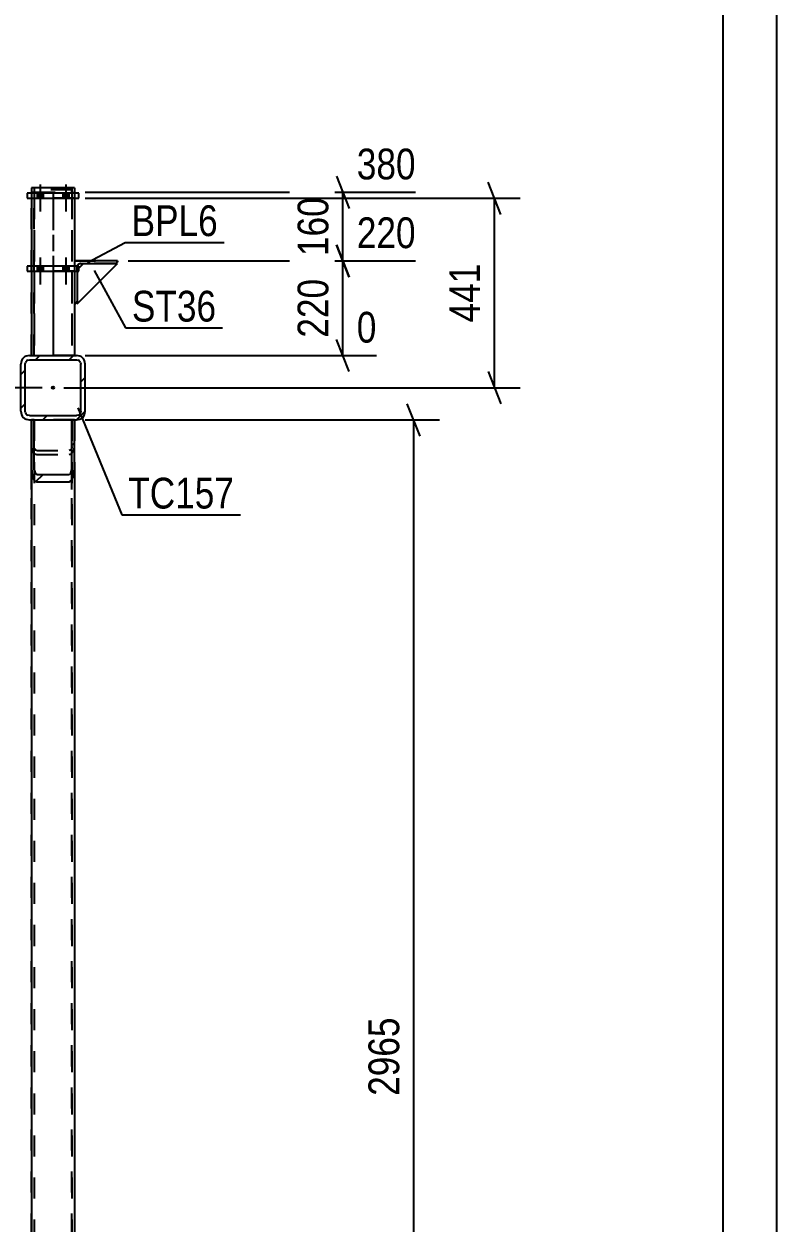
# Model space of a CAD drawing. Header units: millimetres. Extents: x -808 to 381, y -747 to 94.
# Drawn here: x 311 to 381.1, y -411.7 to -300 of the extents above; entities that cross this region are included whole.
import ezdxf

# ---------------------------------------------------------------- set-up
doc = ezdxf.new("R2010")
doc.units = ezdxf.units.MM
doc.linetypes.add('DXK_LINE_DOT2', pattern=[3.9198, 1.9599, -1.9599])
doc.linetypes.add('DXK_LINE_DOT3', pattern=[5.9187, 2.979, -0.9799, 0.9799, -0.9799])
doc.styles.add('Arial Narrow', font='ARIALN.TTF', dxfattribs={"height": 0.2})

# ---------------------------------------------------------------- blocks, each defined once
blk = doc.blocks.new('Unknown-232923327-64945')
at = {"color": 5, "linetype": 'Continuous'}
for p, q in [((381.12, -746.68), (381.12, 94.32)), ((376.12, -741.68), (376.12, 89.32))]:
    blk.add_line(p, q, dxfattribs=at)
blk = doc.blocks.new('Part-232923327-107694 - 107651')
at = {"linetype": 'Continuous'}
h = blk.add_hatch(dxfattribs=at)
h.set_pattern_fill('', scale=0.7, style=0, pattern_type=0)
h.set_pattern_definition([(45, (315.1964, -342.672), (-1.57154, 1.57154), [])])
h.paths.add_polyline_path([(312.16, -342.67), (315.2, -342.67), (315.38, -342.57), (315.54, -342.26), (315.64, -341.81), (315.68, -341.27), (315.68, -336.89), (315.44, -336.89), (315.44, -341.27), (315.42, -341.54), (315.37, -341.76), (315.29, -341.92), (315.2, -341.97), (312.16, -341.97), (312.06, -341.92), (311.99, -341.76), (311.93, -341.54), (311.92, -341.27), (311.92, -336.89), (311.68, -336.89), (311.68, -341.27), (311.71, -341.81), (311.82, -342.26), (311.97, -342.57)])
at = {"color": 7, "linetype": 'DXK_LINE_DOT2'}
for p, q in [((315.68, -336.89), (311.68, -336.89)), ((311.68, -336.89), (311.68, -341.27)), ((311.92, -336.89), (311.92, -341.27)), ((315.44, -341.27), (315.44, -336.89)), ((315.68, -341.27), (315.68, -336.89))]:
    blk.add_line(p, q, dxfattribs=at)
at = {"color": 2, "linetype": 'Continuous'}
for p, q in [((311.92, -336.89), (311.68, -336.89)), ((311.68, -336.89), (311.68, -341.27)), ((311.92, -341.27), (311.92, -336.89)), ((315.68, -336.89), (315.44, -336.89)), ((315.44, -341.27), (315.44, -336.89)), ((315.68, -341.27), (315.68, -336.89)), ((311.68, -341.27), (311.71, -341.81)), ((311.93, -341.54), (311.92, -341.27)), ((315.44, -341.27), (315.42, -341.54)), ((315.64, -341.81), (315.68, -341.27)), ((311.97, -342.57), (312.16, -342.67)), ((312.16, -341.97), (312.06, -341.92)), ((312.16, -341.97), (315.2, -341.97)), ((312.16, -342.67), (315.2, -342.67)), ((315.29, -341.92), (315.2, -341.97)), ((315.2, -342.67), (315.38, -342.57))]:
    blk.add_line(p, q, dxfattribs=at)
for centre, radius, start, end in [((312.75, -341.47), 0.816, 184.648, 213.1154), ((314.6, -341.47), 0.816, 326.8845, 355.352), ((313.34, -341.67), 1.63, 184.648, 213.1154), ((314.01, -341.67), 1.63, 326.8845, 355.352)]:
    blk.add_arc(centre, radius, start, end, dxfattribs=at)
blk = doc.blocks.new('Part-232923327-107695 - 107651')
at = {"color": 7, "linetype": 'DXK_LINE_DOT2'}
for p, q in [((311.68, -455.89), (311.68, -336.89)), ((311.68, -336.89), (315.68, -336.89)), ((311.92, -336.89), (311.92, -455.89)), ((315.44, -455.89), (315.44, -336.89)), ((315.68, -336.89), (315.68, -455.89))]:
    blk.add_line(p, q, dxfattribs=at)
blk = doc.blocks.new('Part-232923327-107701 - 107651')
at = {"color": 7, "linetype": 'DXK_LINE_DOT2'}
for p, q in [((315.68, -336.89), (311.68, -336.89)), ((311.68, -336.89), (311.68, -341.27)), ((311.92, -336.89), (311.92, -455.89)), ((315.44, -336.89), (315.44, -455.89)), ((315.68, -336.89), (315.68, -341.27)), ((311.68, -341.27), (311.68, -339.36)), ((311.68, -339.36), (311.71, -339.64)), ((311.93, -339.5), (311.92, -339.36)), ((315.44, -339.36), (315.42, -339.5)), ((315.64, -339.64), (315.68, -339.36)), ((315.68, -341.27), (315.68, -339.36)), ((311.71, -339.64), (311.82, -339.88)), ((311.82, -339.88), (311.97, -340.04)), ((311.99, -339.62), (311.93, -339.5)), ((311.97, -340.04), (311.99, -340.04)), ((312.06, -339.7), (311.99, -339.62)), ((311.99, -340.04), (312.16, -340.1)), ((312.16, -339.73), (312.06, -339.7)), ((312.16, -339.73), (315.2, -339.73)), ((312.16, -340.1), (315.2, -340.1)), ((315.29, -339.7), (315.2, -339.73)), ((315.2, -340.1), (315.38, -340.04)), ((315.37, -339.62), (315.29, -339.7)), ((315.42, -339.5), (315.37, -339.62)), ((315.38, -340.04), (315.54, -339.88)), ((315.54, -339.88), (315.64, -339.64))]:
    blk.add_line(p, q, dxfattribs=at)
at = {"color": 2, "linetype": 'Continuous'}
for p, q in [((311.68, -341.27), (311.68, -455.89)), ((315.68, -341.27), (315.68, -455.89))]:
    blk.add_line(p, q, dxfattribs=at)
blk = doc.blocks.new('Part-232923327-107702 - 107651')
at = {"color": 7, "linetype": 'DXK_LINE_DOT2'}
for p, q in [((311.68, -343.37), (311.68, -336.89)), ((311.68, -336.89), (311.92, -336.89)), ((311.92, -336.89), (311.92, -343.37)), ((315.44, -343.37), (315.44, -336.89)), ((315.44, -336.89), (315.68, -336.89)), ((315.68, -336.89), (315.68, -343.37)), ((311.68, -339.36), (311.71, -339.64)), ((311.93, -339.5), (311.92, -339.36)), ((315.44, -339.36), (315.42, -339.5)), ((315.64, -339.64), (315.68, -339.36)), ((311.71, -339.64), (311.82, -339.88)), ((311.82, -339.88), (311.97, -340.04)), ((311.99, -339.62), (311.93, -339.5)), ((311.97, -340.04), (312.16, -340.1)), ((312.06, -339.7), (311.99, -339.62)), ((312.16, -339.73), (312.06, -339.7)), ((312.16, -339.73), (315.2, -339.73)), ((312.16, -340.1), (315.2, -340.1)), ((315.29, -339.7), (315.2, -339.73)), ((315.2, -340.1), (315.38, -340.04)), ((315.37, -339.62), (315.29, -339.7)), ((315.42, -339.5), (315.37, -339.62)), ((315.38, -340.04), (315.54, -339.88)), ((315.54, -339.88), (315.64, -339.64))]:
    blk.add_line(p, q, dxfattribs=at)
blk = doc.blocks.new('Part-232923327-107726 - 107651')
at = {"linetype": 'Continuous'}
h = blk.add_hatch(dxfattribs=at)
h.set_pattern_fill('', scale=0.7, style=0, pattern_type=0)
h.set_pattern_definition([(45, (315.8764, -336.8904), (-1.57154, 1.57154), [])])
h.paths.add_polyline_path([(311.48, -336.89), (315.88, -336.89), (316.18, -336.83), (316.44, -336.66), (316.62, -336.4), (316.68, -336.09), (316.68, -331.69), (316.62, -331.38), (316.44, -331.12), (316.18, -330.95), (315.88, -330.89), (311.48, -330.89), (311.17, -330.95), (310.91, -331.12), (310.74, -331.38), (310.68, -331.69), (310.68, -336.09), (310.74, -336.4), (310.91, -336.66), (311.17, -336.83)])
h.paths.add_polyline_path([(311.19, -336.37), (311.11, -336.24), (311.08, -336.09), (311.08, -331.69), (311.11, -331.54), (311.19, -331.41), (311.32, -331.32), (311.48, -331.29), (315.88, -331.29), (316.03, -331.32), (316.16, -331.41), (316.25, -331.54), (316.28, -331.69), (316.28, -336.09), (316.25, -336.24), (316.16, -336.37), (316.03, -336.46), (315.88, -336.49), (311.48, -336.49), (311.32, -336.46)])
blk.add_hatch(color=30, dxfattribs=at).paths.add_polyline_path([(313.68, -333.99, -1), (313.68, -333.79, -1)])
at = {"color": 2, "linetype": 'Continuous'}
for p, q in [((310.74, -331.38), (310.68, -331.69)), ((311.08, -331.69), (311.11, -331.54)), ((311.48, -330.89), (311.17, -330.95)), ((311.32, -331.32), (311.48, -331.29)), ((311.48, -330.89), (311.48, -330.89)), ((311.48, -330.89), (315.88, -330.89)), ((311.48, -331.29), (311.48, -331.29)), ((311.48, -331.29), (315.88, -331.29)), ((315.88, -330.89), (315.88, -330.89)), ((316.18, -330.95), (315.88, -330.89)), ((315.88, -331.29), (315.88, -331.29)), ((315.88, -331.29), (316.03, -331.32)), ((316.25, -331.54), (316.28, -331.69)), ((316.68, -331.69), (316.62, -331.38)), ((310.68, -331.69), (310.68, -331.69)), ((310.68, -336.09), (310.68, -331.69)), ((311.08, -331.69), (311.08, -331.69)), ((311.08, -336.09), (311.08, -331.69)), ((316.28, -331.69), (316.28, -331.69)), ((316.28, -336.09), (316.28, -331.69)), ((316.68, -331.69), (316.68, -331.69)), ((316.68, -336.09), (316.68, -331.69)), ((310.68, -336.09), (310.68, -336.09)), ((310.68, -336.09), (310.74, -336.4)), ((311.08, -336.09), (311.08, -336.09)), ((311.11, -336.24), (311.08, -336.09)), ((316.28, -336.09), (316.25, -336.24)), ((316.28, -336.09), (316.28, -336.09)), ((316.62, -336.4), (316.68, -336.09)), ((316.68, -336.09), (316.68, -336.09)), ((311.17, -336.83), (311.48, -336.89)), ((311.48, -336.49), (311.32, -336.46)), ((311.48, -336.49), (311.48, -336.49)), ((311.48, -336.49), (315.88, -336.49)), ((311.48, -336.89), (311.48, -336.89)), ((311.48, -336.89), (315.88, -336.89)), ((316.03, -336.46), (315.88, -336.49)), ((315.88, -336.49), (315.88, -336.49)), ((315.88, -336.89), (316.18, -336.83)), ((315.88, -336.89), (315.88, -336.89))]:
    blk.add_line(p, q, dxfattribs=at)
at = {"color": 7, "linetype": 'DXK_LINE_DOT3'}
blk.add_line((313.68, -333.89), (313.68, -333.89), dxfattribs=at)
at = {"color": 30, "linetype": 'DXK_LINE_DOT3'}
blk.add_line((313.68, -333.89), (313.68, -333.89), dxfattribs=at)
at = {"color": 30, "linetype": 'Continuous'}
blk.add_circle((313.68, -333.89), 0.1, dxfattribs=at)
at = {"color": 2, "linetype": 'Continuous'}
for centre, radius, start, end in [((311.48, -331.69), 0.8, 112.5, 157.5), ((311.48, -331.69), 0.4, 112.5, 157.5), ((315.88, -331.69), 0.4, 22.5, 67.5), ((315.88, -331.69), 0.8, 22.5, 67.5), ((311.48, -336.09), 0.8, 202.5, 247.5), ((311.48, -336.09), 0.4, 202.5, 247.5), ((315.88, -336.09), 0.4, 292.5, 337.5), ((315.88, -336.09), 0.8, 292.5, 337.5)]:
    blk.add_arc(centre, radius, start, end, dxfattribs=at)
blk = doc.blocks.new('Part-232923327-143522 - 107651')
at = {"color": 2, "linetype": 'Continuous'}
for p, q in [((316.08, -315.77), (311.28, -315.77)), ((311.28, -315.77), (311.28, -316.25)), ((316.08, -316.25), (316.08, -315.77)), ((311.28, -316.25), (316.08, -316.25))]:
    blk.add_line(p, q, dxfattribs=at)
blk = doc.blocks.new('Part-232923327-143518 - 107651')
at = {"color": 2, "linetype": 'Continuous'}
for p, q in [((311.68, -315.29), (311.68, -315.77)), ((315.2, -315.29), (311.68, -315.29)), ((315.68, -315.29), (315.2, -315.29)), ((315.68, -315.29), (315.68, -315.77))]:
    blk.add_line(p, q, dxfattribs=at)
at = {"color": 7, "linetype": 'DXK_LINE_DOT2'}
for p, q in [((311.68, -315.77), (311.68, -330.89)), ((311.92, -315.29), (311.92, -330.89)), ((315.44, -315.29), (315.44, -330.89)), ((315.64, -315.29), (315.54, -315.29)), ((315.68, -315.29), (315.64, -315.29)), ((315.68, -315.77), (315.68, -330.89)), ((315.68, -330.89), (311.68, -330.89))]:
    blk.add_line(p, q, dxfattribs=at)
blk = doc.blocks.new('Part-232923327-143521 - 107651')
at = {"color": 2, "linetype": 'Continuous'}
for p, q in [((311.68, -316.25), (311.68, -322.57)), ((315.68, -316.25), (315.68, -322.57))]:
    blk.add_line(p, q, dxfattribs=at)
at = {"color": 7, "linetype": 'DXK_LINE_DOT2'}
for p, q in [((315.68, -316.25), (311.68, -316.25)), ((311.92, -316.25), (311.92, -330.89)), ((315.44, -316.25), (315.44, -330.89)), ((311.68, -322.57), (311.68, -330.89)), ((315.68, -322.57), (315.68, -330.89)), ((315.68, -330.89), (311.68, -330.89))]:
    blk.add_line(p, q, dxfattribs=at)
at = {"color": 7, "linetype": 'DXK_LINE_DOT3'}
blk.add_line((313.68, -316.25), (313.68, -330.89), dxfattribs=at)
blk = doc.blocks.new('Part-232923327-143568 - 107651')
at = {"color": 7, "linetype": 'DXK_LINE_DOT2'}
for p, q in [((311.68, -315.69), (315.68, -315.69)), ((311.68, -330.89), (311.68, -315.69)), ((311.92, -330.89), (311.92, -315.69)), ((315.44, -315.69), (315.44, -330.89)), ((315.68, -315.69), (315.68, -330.89)), ((315.68, -330.89), (311.68, -330.89))]:
    blk.add_line(p, q, dxfattribs=at)
at = {"color": 7, "linetype": 'DXK_LINE_DOT3'}
blk.add_line((313.68, -315.69), (313.68, -330.89), dxfattribs=at)
blk = doc.blocks.new('Part-232923327-143569 - 107651')
at = {"color": 2, "linetype": 'Continuous'}
for p, q in [((311.68, -323.05), (311.68, -330.89)), ((315.68, -323.05), (315.68, -330.89))]:
    blk.add_line(p, q, dxfattribs=at)
at = {"color": 7, "linetype": 'DXK_LINE_DOT2'}
for p, q in [((315.68, -323.05), (311.68, -323.05)), ((311.92, -323.05), (311.92, -330.89)), ((315.44, -323.05), (315.44, -330.89)), ((315.68, -330.89), (311.68, -330.89)), ((311.68, -330.89), (311.68, -330.89)), ((315.68, -330.89), (315.68, -330.89))]:
    blk.add_line(p, q, dxfattribs=at)
at = {"color": 7, "linetype": 'DXK_LINE_DOT3'}
blk.add_line((313.68, -323.05), (313.68, -330.89), dxfattribs=at)
blk = doc.blocks.new('Part-232923327-143570 - 107651')
at = {"color": 2, "linetype": 'Continuous'}
for p, q in [((316.08, -322.57), (311.28, -322.57)), ((311.28, -322.57), (311.28, -323.05)), ((316.08, -323.05), (316.08, -322.57)), ((311.28, -323.05), (316.08, -323.05))]:
    blk.add_line(p, q, dxfattribs=at)
blk = doc.blocks.new('Part-232923327-143588 - 107651')
at = {"color": 2, "linetype": 'Continuous'}
for p, q in [((319.68, -322.09), (315.68, -322.09)), ((315.94, -322.57), (315.94, -322.54)), ((316.13, -322.35), (316.26, -322.33)), ((316.26, -322.33), (319.46, -322.33)), ((316.26, -322.33), (316.26, -322.33)), ((319.46, -322.33), (319.54, -322.31)), ((319.46, -322.33), (319.46, -322.33)), ((319.54, -322.31), (319.61, -322.26)), ((319.61, -322.26), (319.66, -322.19)), ((319.66, -322.19), (319.68, -322.11)), ((319.68, -322.11), (319.68, -322.09)), ((319.68, -322.09), (319.68, -322.09)), ((319.68, -322.11), (319.68, -322.11)), ((315.92, -323.05), (315.92, -325.87)), ((315.78, -326.07), (315.85, -326.02)), ((315.85, -326.02), (315.9, -325.95)), ((315.9, -325.95), (315.92, -325.87)), ((315.68, -326.09), (315.7, -326.09)), ((315.7, -326.09), (315.78, -326.07)), ((315.7, -326.09), (315.7, -326.09))]:
    blk.add_line(p, q, dxfattribs=at)
at = {"color": 7, "linetype": 'DXK_LINE_DOT2'}
for p, q in [((315.68, -322.09), (315.68, -326.09)), ((315.68, -322.09), (319.68, -322.09)), ((315.94, -322.54), (315.92, -322.67)), ((315.92, -322.67), (315.94, -322.57)), ((315.92, -323.05), (315.92, -322.67)), ((315.92, -322.67), (315.92, -323.05)), ((316.25, -322.33), (316.13, -322.35)), ((316.26, -322.33), (316.25, -322.33)), ((319.46, -322.33), (316.26, -322.33)), ((319.54, -322.31), (319.46, -322.33)), ((319.61, -322.26), (319.54, -322.31)), ((319.66, -322.19), (319.61, -322.26)), ((319.68, -322.11), (319.66, -322.19)), ((319.68, -322.09), (319.68, -322.11)), ((315.85, -326.02), (315.78, -326.07)), ((315.9, -325.95), (315.85, -326.02)), ((315.92, -325.87), (315.9, -325.95)), ((315.7, -326.09), (315.68, -326.09)), ((315.78, -326.07), (315.7, -326.09))]:
    blk.add_line(p, q, dxfattribs=at)
at = {"color": 7, "linetype": 'DXK_LINE_DOT3'}
blk.add_line((317.68, -324.09), (317.68, -324.09), dxfattribs=at)
at = {"color": 2, "linetype": 'Continuous'}
blk.add_arc((316.26, -322.67), 0.34, 112.5, 157.5, dxfattribs=at)
at = {"color": 7, "linetype": 'DXK_LINE_DOT2'}
blk.add_arc((316.26, -322.67), 0.34, 112.5, 157.5, dxfattribs=at)
blk = doc.blocks.new('Part-232923327-143589 - 107651')
at = {"color": 2, "linetype": 'Continuous'}
for p, q in [((315.92, -326.09), (319.68, -322.33)), ((316.52, -322.33), (316.08, -322.77)), ((319.68, -322.33), (319.46, -322.33)), ((315.92, -325.87), (315.92, -326.09))]:
    blk.add_line(p, q, dxfattribs=at)
at = {"color": 7, "linetype": 'DXK_LINE_DOT2'}
for p, q in [((316.52, -322.33), (316.52, -322.33)), ((316.52, -322.33), (316.52, -322.33)), ((319.46, -322.33), (316.52, -322.33)), ((316.08, -322.77), (315.92, -322.93)), ((315.92, -322.93), (315.92, -325.87))]:
    blk.add_line(p, q, dxfattribs=at)
blk = doc.blocks.new('Part-232923327-143590 - 107651')
at = {"color": 7, "linetype": 'DXK_LINE_DOT2'}
for p, q in [((315.44, -315.45), (311.92, -315.45)), ((311.92, -315.45), (311.92, -315.69)), ((311.92, -315.69), (315.44, -315.69)), ((315.44, -315.69), (315.44, -315.45))]:
    blk.add_line(p, q, dxfattribs=at)
blk = doc.blocks.new('Bolt-232923327-143603 - 107651')
at = {"linetype": 'Continuous'}
for points in [[(312.2, -316.25), (312.76, -316.25), (312.76, -315.77), (312.2, -315.77)], [(312.2, -316.25), (312.76, -316.25), (312.76, -315.77), (312.2, -315.77)], [(314.6, -316.25), (315.16, -316.25), (315.16, -315.77), (314.6, -315.77)], [(314.6, -316.25), (315.16, -316.25), (315.16, -315.77), (314.6, -315.77)]]:
    blk.add_hatch(color=1, dxfattribs=at).paths.add_polyline_path(points)
at = {"color": 1, "linetype": 'Continuous'}
for p, q in [((312.2, -315.77), (312.2, -316.25)), ((312.2, -315.77), (312.2, -316.25)), ((312.48, -314.97), (312.48, -317.49)), ((312.48, -314.97), (312.48, -317.49)), ((312.76, -315.77), (312.76, -316.25)), ((312.76, -315.77), (312.76, -316.25)), ((314.6, -315.77), (314.6, -316.25)), ((314.6, -315.77), (314.6, -316.25)), ((314.88, -314.97), (314.88, -317.49)), ((314.88, -314.97), (314.88, -317.49)), ((315.16, -315.77), (315.16, -316.25)), ((315.16, -315.77), (315.16, -316.25))]:
    blk.add_line(p, q, dxfattribs=at)
blk = doc.blocks.new('Bolt-232923327-143625 - 107651')
at = {"linetype": 'Continuous'}
for points in [[(312.2, -323.05), (312.76, -323.05), (312.76, -322.57), (312.2, -322.57)], [(312.2, -323.05), (312.76, -323.05), (312.76, -322.57), (312.2, -322.57)], [(314.6, -323.05), (315.16, -323.05), (315.16, -322.57), (314.6, -322.57)], [(314.6, -323.05), (315.16, -323.05), (315.16, -322.57), (314.6, -322.57)]]:
    blk.add_hatch(color=1, dxfattribs=at).paths.add_polyline_path(points)
at = {"color": 1, "linetype": 'Continuous'}
for p, q in [((312.2, -322.57), (312.2, -323.05)), ((312.2, -322.57), (312.2, -323.05)), ((312.48, -321.77), (312.48, -324.29)), ((312.48, -321.77), (312.48, -324.29)), ((312.76, -322.57), (312.76, -323.05)), ((312.76, -322.57), (312.76, -323.05)), ((314.6, -322.57), (314.6, -323.05)), ((314.6, -322.57), (314.6, -323.05)), ((314.88, -321.77), (314.88, -324.29)), ((314.88, -321.77), (314.88, -324.29)), ((315.16, -322.57), (315.16, -323.05)), ((315.16, -322.57), (315.16, -323.05))]:
    blk.add_line(p, q, dxfattribs=at)
blk = doc.blocks.new('StraightDimension-232923327-149125 - 107651')
at = {"color": 7, "linetype": 'Continuous'}
for p, q in [((340.08, -320.59), (341.28, -323.59)), ((320.68, -322.09), (347.46, -322.09)), ((340.68, -330.89), (340.68, -322.09)), ((341.28, -332.39), (340.08, -329.39)), ((316.68, -330.89), (343.8, -330.89))]:
    blk.add_line(p, q, dxfattribs=at)
at = {"color": 0, "linetype": 'Continuous'}
for points in [[(348.06, -321.49), (348.06, -317.29), (341.38, -317.29), (341.38, -321.49)], [(344.4, -330.29), (344.4, -326.09), (341.38, -326.09), (341.38, -330.29)]]:
    blk.add_wipeout(points, dxfattribs=at)
at = {"color": 0}
blk.add_wipeout([(339.93, -323.15), (335.73, -323.15), (335.73, -329.83), (339.93, -329.83)], dxfattribs=at)
at = {"color": 3, "linetype": 'Continuous', "style": 'Arial Narrow'}
for s, height, p in [('220', 2.863, (341.98, -320.89)), ('0', 2.86, (341.98, -329.69))]:
    blk.add_text(s, height=height, dxfattribs=at).set_placement(p)
at = {"color": 3, "style": 'Arial Narrow'}
blk.add_text('220', height=2.863, rotation=90.0002, dxfattribs=at).set_placement((339.33, -329.23))
blk = doc.blocks.new('StraightDimension-232923327-110781 - 107651')
at = {"color": 7, "linetype": 'Continuous'}
for p, q in [((347.88, -338.39), (346.68, -335.39)), ((316.68, -336.89), (349.68, -336.89)), ((347.28, -455.49), (347.28, -336.89))]:
    blk.add_line(p, q, dxfattribs=at)
at = {"color": 0}
blk.add_wipeout([(346.53, -391.93), (342.33, -391.93), (342.33, -400.44), (346.53, -400.44)], dxfattribs=at)
at = {"color": 3, "style": 'Arial Narrow'}
blk.add_text('2965', height=2.863, rotation=90.0002, dxfattribs=at).set_placement((345.93, -399.84))
blk = doc.blocks.new('StraightDimension-232923327-149124 - 107651')
at = {"color": 7, "linetype": 'Continuous'}
for p, q in [((340.08, -314.19), (341.28, -317.19)), ((316.68, -315.69), (347.46, -315.69)), ((340.68, -322.09), (340.68, -315.69)), ((341.28, -323.59), (340.08, -320.59)), ((320.68, -322.09), (347.46, -322.09))]:
    blk.add_line(p, q, dxfattribs=at)
at = {"color": 0, "linetype": 'Continuous'}
blk.add_wipeout([(348.06, -315.09), (348.06, -310.89), (341.38, -310.89), (341.38, -315.09)], dxfattribs=at)
at = {"color": 0}
blk.add_wipeout([(339.93, -315.55), (335.73, -315.55), (335.73, -322.23), (339.93, -322.23)], dxfattribs=at)
at = {"color": 3, "linetype": 'Continuous', "style": 'Arial Narrow'}
blk.add_text('380', height=2.863, dxfattribs=at).set_placement((341.98, -314.49))
at = {"color": 3, "style": 'Arial Narrow'}
blk.add_text('160', height=2.863, rotation=90.0002, dxfattribs=at).set_placement((339.33, -321.63))
blk = doc.blocks.new('StraightDimension-232923327-149132 - 107651')
at = {"color": 7, "linetype": 'Continuous'}
for p, q in [((355.41, -317.75), (354.21, -314.75)), ((316.68, -316.25), (357.21, -316.25)), ((354.81, -333.89), (354.81, -316.25)), ((354.21, -332.39), (355.41, -335.39)), ((314.68, -333.89), (357.21, -333.89))]:
    blk.add_line(p, q, dxfattribs=at)
at = {"color": 0}
blk.add_wipeout([(354.06, -321.73), (349.86, -321.73), (349.86, -328.41), (354.06, -328.41)], dxfattribs=at)
at = {"color": 3, "style": 'Arial Narrow'}
blk.add_text('441', height=2.863, rotation=90.0002, dxfattribs=at).set_placement((353.46, -327.81))
blk = doc.blocks.new('StraightDimension-232923327-161937 - 107651')
at = {"color": 7, "linetype": 'Continuous'}
for p, q in [((301.44, -329.39), (302.64, -332.39)), ((309.28, -330.89), (299.64, -330.89)), ((302.04, -333.89), (302.04, -330.89)), ((302.64, -335.39), (301.44, -332.39)), ((312.68, -333.89), (299.64, -333.89))]:
    blk.add_line(p, q, dxfattribs=at)
at = {"color": 0}
blk.add_wipeout([(306.99, -329.96), (302.79, -329.96), (302.79, -334.82), (306.99, -334.82)], dxfattribs=at)
at = {"color": 3, "style": 'Arial Narrow'}
blk.add_text('75', height=2.863, rotation=90.0002, dxfattribs=at).set_placement((306.39, -334.22))
blk = doc.blocks.new('StraightDimension-232923327-161938 - 107651')
at = {"color": 7, "linetype": 'Continuous'}
for p, q in [((301.44, -332.39), (302.64, -335.39)), ((312.68, -333.89), (299.19, -333.89)), ((302.64, -337.67), (301.44, -334.67)), ((302.04, -336.17), (302.04, -333.89)), ((309.28, -336.17), (299.19, -336.17))]:
    blk.add_line(p, q, dxfattribs=at)
at = {"color": 0}
blk.add_wipeout([(301.29, -332.6), (297.09, -332.6), (297.09, -337.46), (301.29, -337.46)], dxfattribs=at)
at = {"color": 3, "style": 'Arial Narrow'}
blk.add_text('57', height=2.863, rotation=90.0002, dxfattribs=at).set_placement((300.69, -336.86))
blk = doc.blocks.new('Mark-232923327-110153 - 107651')
at = {"color": 30, "linetype": 'Continuous'}
for p, q in [((315.99, -335.77), (320.09, -345.74)), ((320.09, -345.74), (331.15, -345.74))]:
    blk.add_line(p, q, dxfattribs=at)
at = {"color": 0}
blk.add_wipeout([(330.55, -345.14), (330.55, -342.14), (320.69, -342.14), (320.69, -345.14)], dxfattribs=at)
blk.add_wipeout([(330.55, -345.14), (330.55, -342.14), (320.69, -342.14), (320.69, -345.14)], dxfattribs=at)
at = {"color": 3, "style": 'Arial Narrow'}
blk.add_text('TC157', height=2.863, dxfattribs=at).set_placement((320.69, -345.14))
blk = doc.blocks.new('Mark-232923327-161836 - 107651')
at = {"color": 30, "linetype": 'Continuous'}
for p, q in [((316.89, -322.22), (320.4, -320.37)), ((320.4, -320.37), (329.63, -320.37))]:
    blk.add_line(p, q, dxfattribs=at)
at = {"color": 0}
blk.add_wipeout([(329.03, -319.77), (329.03, -316.77), (321, -316.77), (321, -319.77)], dxfattribs=at)
blk.add_wipeout([(329.03, -319.77), (329.03, -316.77), (321, -316.77), (321, -319.77)], dxfattribs=at)
at = {"color": 3, "style": 'Arial Narrow'}
blk.add_text('BPL6', height=2.863, dxfattribs=at).set_placement((321, -319.77))
blk = doc.blocks.new('Mark-232923327-161839 - 107651')
at = {"color": 30, "linetype": 'Continuous'}
for p, q in [((317.5, -322.99), (320.43, -328.33)), ((320.43, -328.33), (329.48, -328.33))]:
    blk.add_line(p, q, dxfattribs=at)
at = {"color": 0}
blk.add_wipeout([(328.88, -327.73), (328.88, -324.73), (321.03, -324.73), (321.03, -327.73)], dxfattribs=at)
blk.add_wipeout([(328.88, -327.73), (328.88, -324.73), (321.03, -324.73), (321.03, -327.73)], dxfattribs=at)
at = {"color": 3, "style": 'Arial Narrow'}
blk.add_text('ST36', height=2.863, dxfattribs=at).set_placement((321.03, -327.73))

msp = doc.modelspace()

# ---------------------------------------------------------------- block references
for name in ['Unknown-232923327-64945', 'Part-232923327-143522 - 107651', 'Part-232923327-143518 - 107651', 'Part-232923327-143568 - 107651', 'Part-232923327-143590 - 107651', 'Bolt-232923327-143603 - 107651', 'Part-232923327-143521 - 107651', 'Part-232923327-143570 - 107651', 'Bolt-232923327-143625 - 107651', 'Part-232923327-143588 - 107651', 'Part-232923327-143589 - 107651', 'Part-232923327-143569 - 107651', 'Part-232923327-107726 - 107651', 'Part-232923327-107694 - 107651', 'Part-232923327-107695 - 107651', 'Part-232923327-107701 - 107651', 'Part-232923327-107702 - 107651']:
    msp.add_blockref(name, (0, 0))

# ---------------------------------------------------------------- next in the draw order: block references
for name in ['StraightDimension-232923327-149125 - 107651', 'StraightDimension-232923327-161937 - 107651', 'StraightDimension-232923327-110781 - 107651']:
    msp.add_blockref(name, (0, 0))

# ---------------------------------------------------------------- next in the draw order: block references
for name in ['StraightDimension-232923327-149124 - 107651', 'StraightDimension-232923327-161938 - 107651']:
    msp.add_blockref(name, (0, 0))

# ---------------------------------------------------------------- next in the draw order: block references
msp.add_blockref('StraightDimension-232923327-149132 - 107651', (0, 0))

# ---------------------------------------------------------------- next in the draw order: block references
for name in ['Mark-232923327-161836 - 107651', 'Mark-232923327-161839 - 107651', 'Mark-232923327-110153 - 107651']:
    msp.add_blockref(name, (0, 0))

doc.saveas('drawing.dxf')
